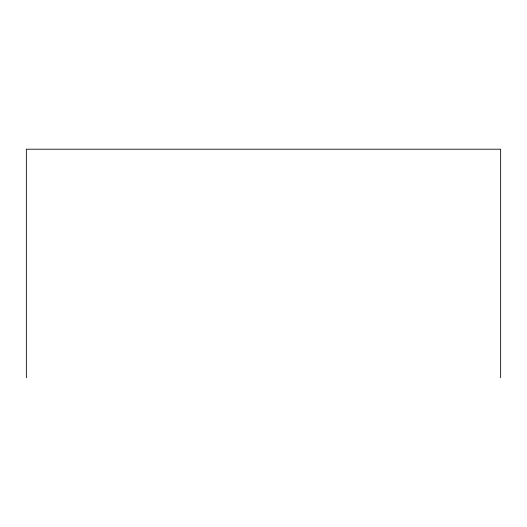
<?xml version="1.0" encoding="UTF-8"?>
<svg xmlns="http://www.w3.org/2000/svg" width="527" height="527" viewBox="0 0 527 527"><rect width="100%" height="100%" fill="white"/><g stroke="black" fill="none" stroke-linecap="round" stroke-linejoin="round"><path stroke-width="0.79" d="M500.65 377.787L500.65 149.213L26.35 149.213L26.35 377.787"/></g></svg>
